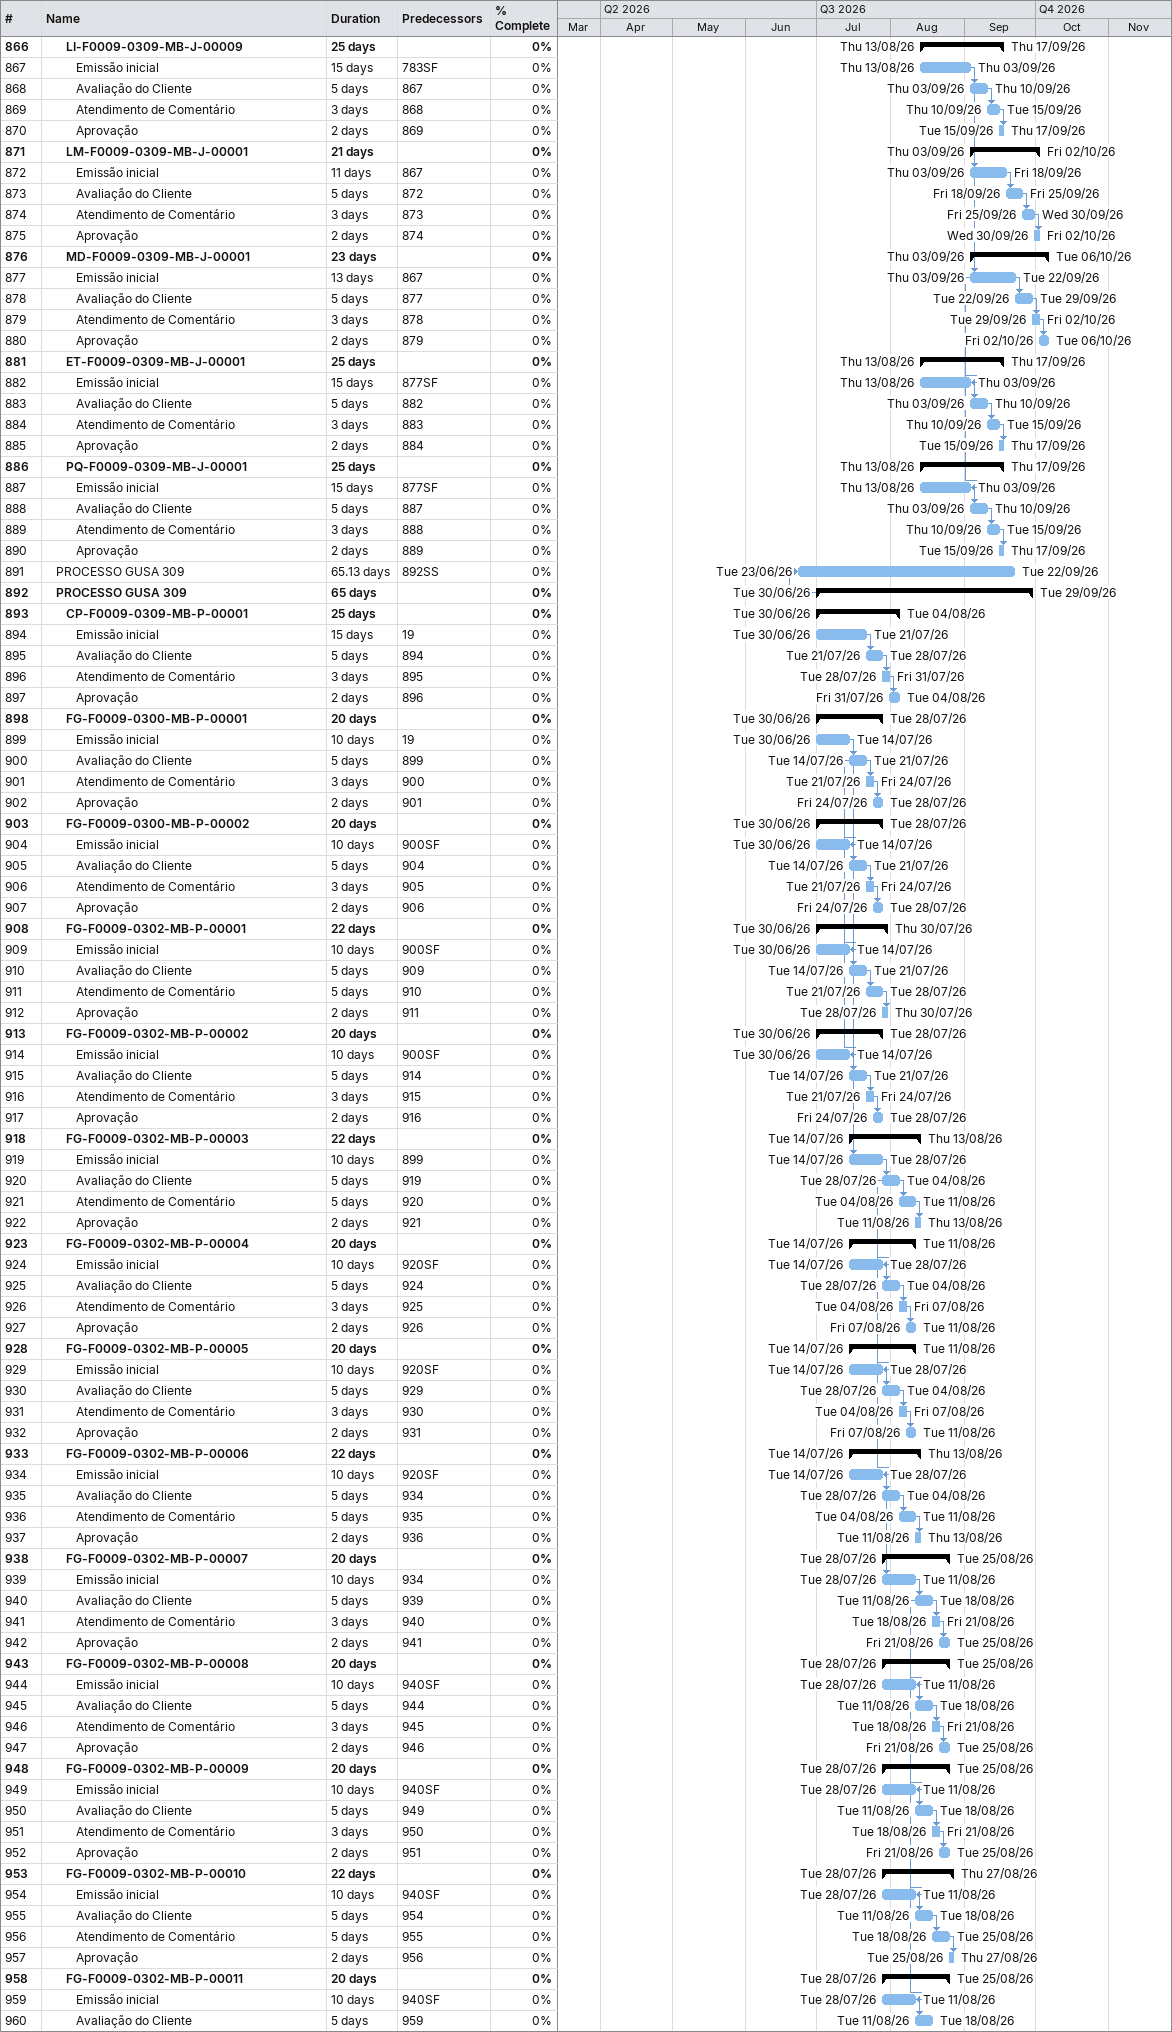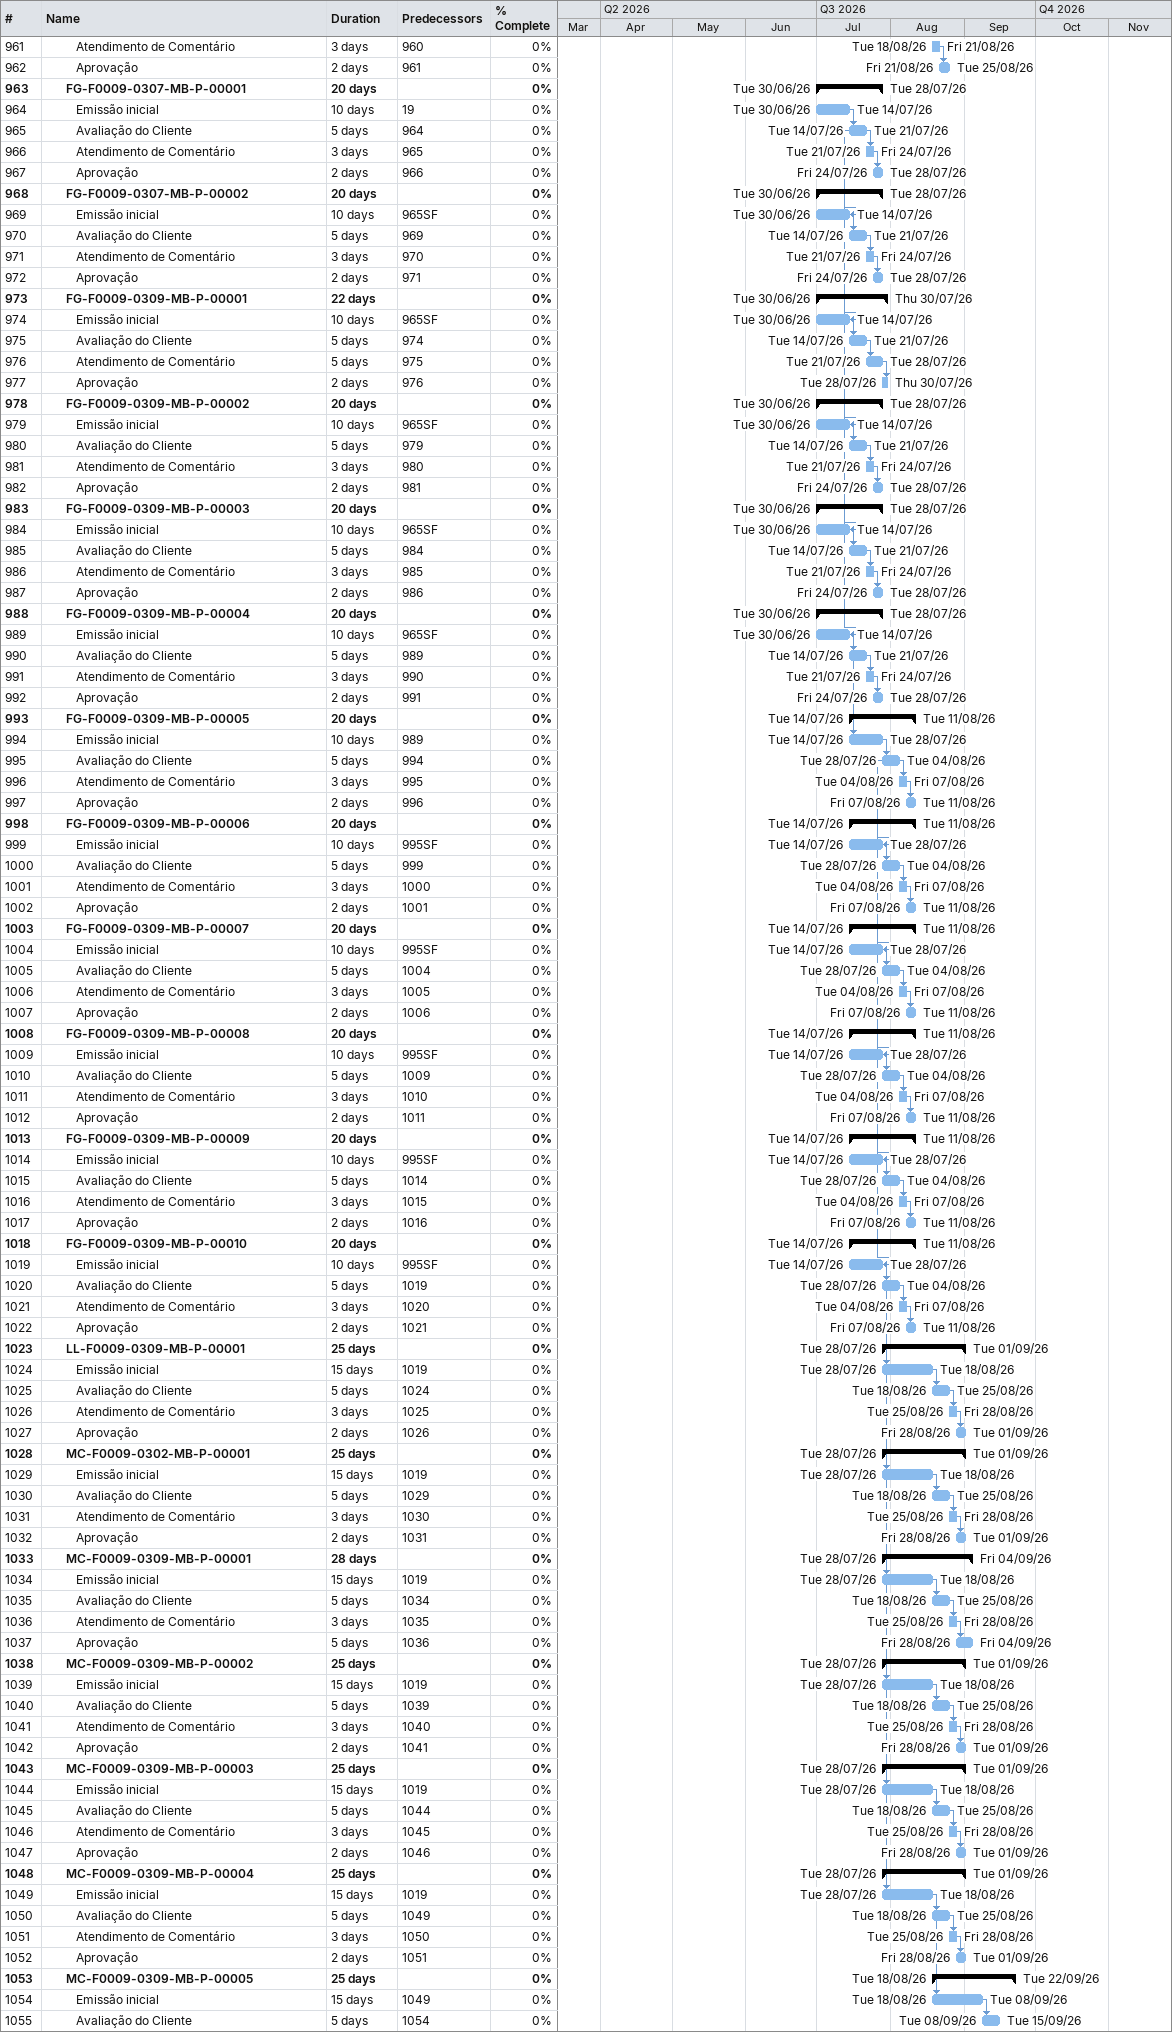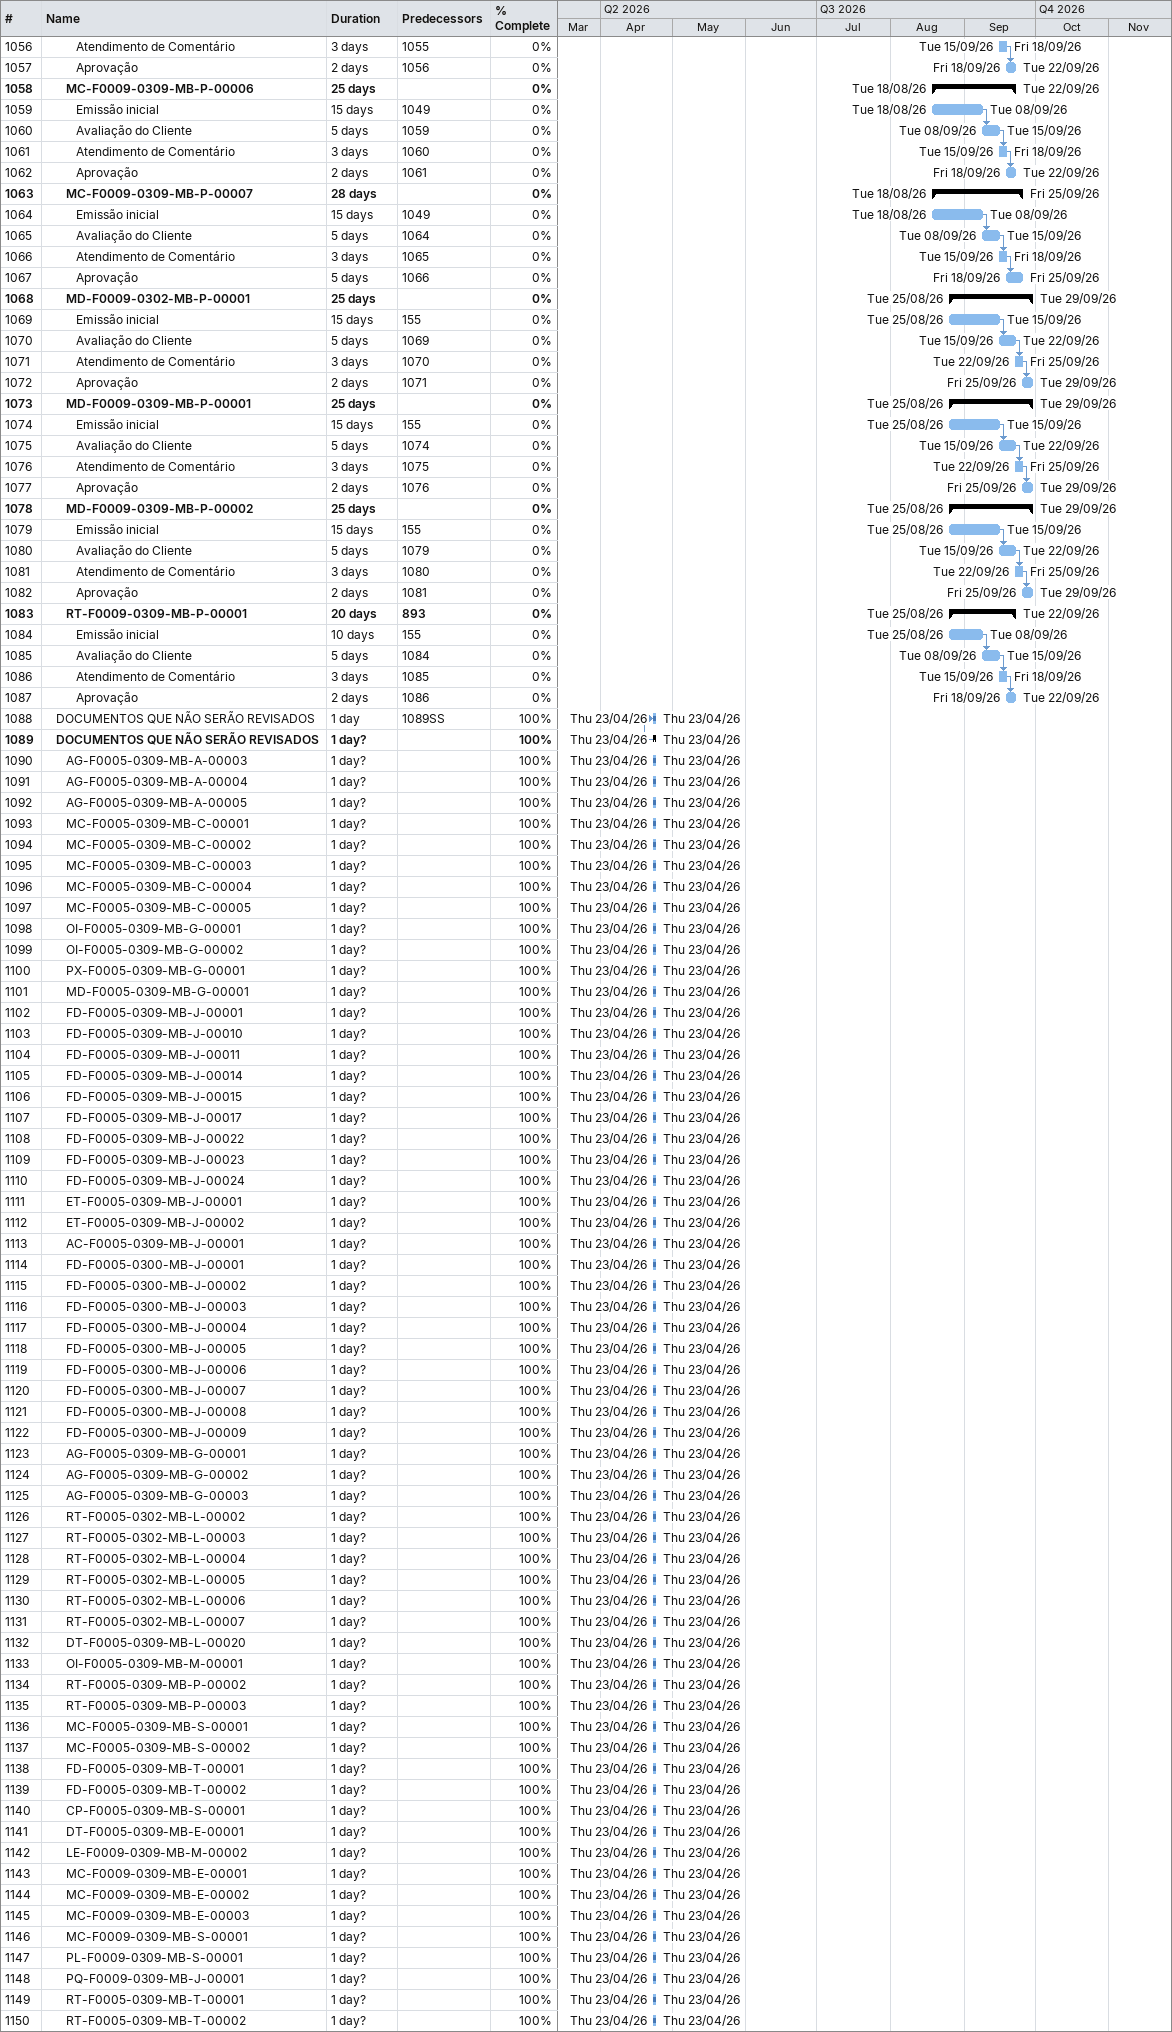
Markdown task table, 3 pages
| ID | Level | Task | Duration | Start | Finish | Predecessors | % complete |
|---|---|---|---|---|---|---|---|
| 866 | 3 | **LI-F0009-0309-MB-J-00009** | 25d | 2026-08-13 | 2026-09-17 |  | 0 |
| 867 | 4 | Emissão inicial | 15d | 2026-08-13 | 2026-09-03 | 783SF | 0 |
| 868 | 4 | Avaliação do Cliente | 5d | 2026-09-03 | 2026-09-10 | 867 | 0 |
| 869 | 4 | Atendimento de Comentário | 3d | 2026-09-10 | 2026-09-15 | 868 | 0 |
| 870 | 4 | Aprovação | 2d | 2026-09-15 | 2026-09-17 | 869 | 0 |
| 871 | 3 | **LM-F0009-0309-MB-J-00001** | 21d | 2026-09-03 | 2026-10-02 |  | 0 |
| 872 | 4 | Emissão inicial | 11d | 2026-09-03 | 2026-09-18 | 867 | 0 |
| 873 | 4 | Avaliação do Cliente | 5d | 2026-09-18 | 2026-09-25 | 872 | 0 |
| 874 | 4 | Atendimento de Comentário | 3d | 2026-09-25 | 2026-09-30 | 873 | 0 |
| 875 | 4 | Aprovação | 2d | 2026-09-30 | 2026-10-02 | 874 | 0 |
| 876 | 3 | **MD-F0009-0309-MB-J-00001** | 23d | 2026-09-03 | 2026-10-06 |  | 0 |
| 877 | 4 | Emissão inicial | 13d | 2026-09-03 | 2026-09-22 | 867 | 0 |
| 878 | 4 | Avaliação do Cliente | 5d | 2026-09-22 | 2026-09-29 | 877 | 0 |
| 879 | 4 | Atendimento de Comentário | 3d | 2026-09-29 | 2026-10-02 | 878 | 0 |
| 880 | 4 | Aprovação | 2d | 2026-10-02 | 2026-10-06 | 879 | 0 |
| 881 | 3 | **ET-F0009-0309-MB-J-00001** | 25d | 2026-08-13 | 2026-09-17 |  | 0 |
| 882 | 4 | Emissão inicial | 15d | 2026-08-13 | 2026-09-03 | 877SF | 0 |
| 883 | 4 | Avaliação do Cliente | 5d | 2026-09-03 | 2026-09-10 | 882 | 0 |
| 884 | 4 | Atendimento de Comentário | 3d | 2026-09-10 | 2026-09-15 | 883 | 0 |
| 885 | 4 | Aprovação | 2d | 2026-09-15 | 2026-09-17 | 884 | 0 |
| 886 | 3 | **PQ-F0009-0309-MB-J-00001** | 25d | 2026-08-13 | 2026-09-17 |  | 0 |
| 887 | 4 | Emissão inicial | 15d | 2026-08-13 | 2026-09-03 | 877SF | 0 |
| 888 | 4 | Avaliação do Cliente | 5d | 2026-09-03 | 2026-09-10 | 887 | 0 |
| 889 | 4 | Atendimento de Comentário | 3d | 2026-09-10 | 2026-09-15 | 888 | 0 |
| 890 | 4 | Aprovação | 2d | 2026-09-15 | 2026-09-17 | 889 | 0 |
| 891 | 2 | PROCESSO GUSA 309 | 65.13d | 2026-06-23 | 2026-09-22 | 892SS | 0 |
| 892 | 2 | **PROCESSO GUSA 309** | 65d | 2026-06-30 | 2026-09-29 |  | 0 |
| 893 | 3 | **CP-F0009-0309-MB-P-00001** | 25d | 2026-06-30 | 2026-08-04 |  | 0 |
| 894 | 4 | Emissão inicial | 15d | 2026-06-30 | 2026-07-21 | 19 | 0 |
| 895 | 4 | Avaliação do Cliente | 5d | 2026-07-21 | 2026-07-28 | 894 | 0 |
| 896 | 4 | Atendimento de Comentário | 3d | 2026-07-28 | 2026-07-31 | 895 | 0 |
| 897 | 4 | Aprovação | 2d | 2026-07-31 | 2026-08-04 | 896 | 0 |
| 898 | 3 | **FG-F0009-0300-MB-P-00001** | 20d | 2026-06-30 | 2026-07-28 |  | 0 |
| 899 | 4 | Emissão inicial | 10d | 2026-06-30 | 2026-07-14 | 19 | 0 |
| 900 | 4 | Avaliação do Cliente | 5d | 2026-07-14 | 2026-07-21 | 899 | 0 |
| 901 | 4 | Atendimento de Comentário | 3d | 2026-07-21 | 2026-07-24 | 900 | 0 |
| 902 | 4 | Aprovação | 2d | 2026-07-24 | 2026-07-28 | 901 | 0 |
| 903 | 3 | **FG-F0009-0300-MB-P-00002** | 20d | 2026-06-30 | 2026-07-28 |  | 0 |
| 904 | 4 | Emissão inicial | 10d | 2026-06-30 | 2026-07-14 | 900SF | 0 |
| 905 | 4 | Avaliação do Cliente | 5d | 2026-07-14 | 2026-07-21 | 904 | 0 |
| 906 | 4 | Atendimento de Comentário | 3d | 2026-07-21 | 2026-07-24 | 905 | 0 |
| 907 | 4 | Aprovação | 2d | 2026-07-24 | 2026-07-28 | 906 | 0 |
| 908 | 3 | **FG-F0009-0302-MB-P-00001** | 22d | 2026-06-30 | 2026-07-30 |  | 0 |
| 909 | 4 | Emissão inicial | 10d | 2026-06-30 | 2026-07-14 | 900SF | 0 |
| 910 | 4 | Avaliação do Cliente | 5d | 2026-07-14 | 2026-07-21 | 909 | 0 |
| 911 | 4 | Atendimento de Comentário | 5d | 2026-07-21 | 2026-07-28 | 910 | 0 |
| 912 | 4 | Aprovação | 2d | 2026-07-28 | 2026-07-30 | 911 | 0 |
| 913 | 3 | **FG-F0009-0302-MB-P-00002** | 20d | 2026-06-30 | 2026-07-28 |  | 0 |
| 914 | 4 | Emissão inicial | 10d | 2026-06-30 | 2026-07-14 | 900SF | 0 |
| 915 | 4 | Avaliação do Cliente | 5d | 2026-07-14 | 2026-07-21 | 914 | 0 |
| 916 | 4 | Atendimento de Comentário | 3d | 2026-07-21 | 2026-07-24 | 915 | 0 |
| 917 | 4 | Aprovação | 2d | 2026-07-24 | 2026-07-28 | 916 | 0 |
| 918 | 3 | **FG-F0009-0302-MB-P-00003** | 22d | 2026-07-14 | 2026-08-13 |  | 0 |
| 919 | 4 | Emissão inicial | 10d | 2026-07-14 | 2026-07-28 | 899 | 0 |
| 920 | 4 | Avaliação do Cliente | 5d | 2026-07-28 | 2026-08-04 | 919 | 0 |
| 921 | 4 | Atendimento de Comentário | 5d | 2026-08-04 | 2026-08-11 | 920 | 0 |
| 922 | 4 | Aprovação | 2d | 2026-08-11 | 2026-08-13 | 921 | 0 |
| 923 | 3 | **FG-F0009-0302-MB-P-00004** | 20d | 2026-07-14 | 2026-08-11 |  | 0 |
| 924 | 4 | Emissão inicial | 10d | 2026-07-14 | 2026-07-28 | 920SF | 0 |
| 925 | 4 | Avaliação do Cliente | 5d | 2026-07-28 | 2026-08-04 | 924 | 0 |
| 926 | 4 | Atendimento de Comentário | 3d | 2026-08-04 | 2026-08-07 | 925 | 0 |
| 927 | 4 | Aprovação | 2d | 2026-08-07 | 2026-08-11 | 926 | 0 |
| 928 | 3 | **FG-F0009-0302-MB-P-00005** | 20d | 2026-07-14 | 2026-08-11 |  | 0 |
| 929 | 4 | Emissão inicial | 10d | 2026-07-14 | 2026-07-28 | 920SF | 0 |
| 930 | 4 | Avaliação do Cliente | 5d | 2026-07-28 | 2026-08-04 | 929 | 0 |
| 931 | 4 | Atendimento de Comentário | 3d | 2026-08-04 | 2026-08-07 | 930 | 0 |
| 932 | 4 | Aprovação | 2d | 2026-08-07 | 2026-08-11 | 931 | 0 |
| 933 | 3 | **FG-F0009-0302-MB-P-00006** | 22d | 2026-07-14 | 2026-08-13 |  | 0 |
| 934 | 4 | Emissão inicial | 10d | 2026-07-14 | 2026-07-28 | 920SF | 0 |
| 935 | 4 | Avaliação do Cliente | 5d | 2026-07-28 | 2026-08-04 | 934 | 0 |
| 936 | 4 | Atendimento de Comentário | 5d | 2026-08-04 | 2026-08-11 | 935 | 0 |
| 937 | 4 | Aprovação | 2d | 2026-08-11 | 2026-08-13 | 936 | 0 |
| 938 | 3 | **FG-F0009-0302-MB-P-00007** | 20d | 2026-07-28 | 2026-08-25 |  | 0 |
| 939 | 4 | Emissão inicial | 10d | 2026-07-28 | 2026-08-11 | 934 | 0 |
| 940 | 4 | Avaliação do Cliente | 5d | 2026-08-11 | 2026-08-18 | 939 | 0 |
| 941 | 4 | Atendimento de Comentário | 3d | 2026-08-18 | 2026-08-21 | 940 | 0 |
| 942 | 4 | Aprovação | 2d | 2026-08-21 | 2026-08-25 | 941 | 0 |
| 943 | 3 | **FG-F0009-0302-MB-P-00008** | 20d | 2026-07-28 | 2026-08-25 |  | 0 |
| 944 | 4 | Emissão inicial | 10d | 2026-07-28 | 2026-08-11 | 940SF | 0 |
| 945 | 4 | Avaliação do Cliente | 5d | 2026-08-11 | 2026-08-18 | 944 | 0 |
| 946 | 4 | Atendimento de Comentário | 3d | 2026-08-18 | 2026-08-21 | 945 | 0 |
| 947 | 4 | Aprovação | 2d | 2026-08-21 | 2026-08-25 | 946 | 0 |
| 948 | 3 | **FG-F0009-0302-MB-P-00009** | 20d | 2026-07-28 | 2026-08-25 |  | 0 |
| 949 | 4 | Emissão inicial | 10d | 2026-07-28 | 2026-08-11 | 940SF | 0 |
| 950 | 4 | Avaliação do Cliente | 5d | 2026-08-11 | 2026-08-18 | 949 | 0 |
| 951 | 4 | Atendimento de Comentário | 3d | 2026-08-18 | 2026-08-21 | 950 | 0 |
| 952 | 4 | Aprovação | 2d | 2026-08-21 | 2026-08-25 | 951 | 0 |
| 953 | 3 | **FG-F0009-0302-MB-P-00010** | 22d | 2026-07-28 | 2026-08-27 |  | 0 |
| 954 | 4 | Emissão inicial | 10d | 2026-07-28 | 2026-08-11 | 940SF | 0 |
| 955 | 4 | Avaliação do Cliente | 5d | 2026-08-11 | 2026-08-18 | 954 | 0 |
| 956 | 4 | Atendimento de Comentário | 5d | 2026-08-18 | 2026-08-25 | 955 | 0 |
| 957 | 4 | Aprovação | 2d | 2026-08-25 | 2026-08-27 | 956 | 0 |
| 958 | 3 | **FG-F0009-0302-MB-P-00011** | 20d | 2026-07-28 | 2026-08-25 |  | 0 |
| 959 | 4 | Emissão inicial | 10d | 2026-07-28 | 2026-08-11 | 940SF | 0 |
| 960 | 4 | Avaliação do Cliente | 5d | 2026-08-11 | 2026-08-18 | 959 | 0 |
| 961 | 4 | Atendimento de Comentário | 3d | 2026-08-18 | 2026-08-21 | 960 | 0 |
| 962 | 4 | Aprovação | 2d | 2026-08-21 | 2026-08-25 | 961 | 0 |
| 963 | 3 | **FG-F0009-0307-MB-P-00001** | 20d | 2026-06-30 | 2026-07-28 |  | 0 |
| 964 | 4 | Emissão inicial | 10d | 2026-06-30 | 2026-07-14 | 19 | 0 |
| 965 | 4 | Avaliação do Cliente | 5d | 2026-07-14 | 2026-07-21 | 964 | 0 |
| 966 | 4 | Atendimento de Comentário | 3d | 2026-07-21 | 2026-07-24 | 965 | 0 |
| 967 | 4 | Aprovação | 2d | 2026-07-24 | 2026-07-28 | 966 | 0 |
| 968 | 3 | **FG-F0009-0307-MB-P-00002** | 20d | 2026-06-30 | 2026-07-28 |  | 0 |
| 969 | 4 | Emissão inicial | 10d | 2026-06-30 | 2026-07-14 | 965SF | 0 |
| 970 | 4 | Avaliação do Cliente | 5d | 2026-07-14 | 2026-07-21 | 969 | 0 |
| 971 | 4 | Atendimento de Comentário | 3d | 2026-07-21 | 2026-07-24 | 970 | 0 |
| 972 | 4 | Aprovação | 2d | 2026-07-24 | 2026-07-28 | 971 | 0 |
| 973 | 3 | **FG-F0009-0309-MB-P-00001** | 22d | 2026-06-30 | 2026-07-30 |  | 0 |
| 974 | 4 | Emissão inicial | 10d | 2026-06-30 | 2026-07-14 | 965SF | 0 |
| 975 | 4 | Avaliação do Cliente | 5d | 2026-07-14 | 2026-07-21 | 974 | 0 |
| 976 | 4 | Atendimento de Comentário | 5d | 2026-07-21 | 2026-07-28 | 975 | 0 |
| 977 | 4 | Aprovação | 2d | 2026-07-28 | 2026-07-30 | 976 | 0 |
| 978 | 3 | **FG-F0009-0309-MB-P-00002** | 20d | 2026-06-30 | 2026-07-28 |  | 0 |
| 979 | 4 | Emissão inicial | 10d | 2026-06-30 | 2026-07-14 | 965SF | 0 |
| 980 | 4 | Avaliação do Cliente | 5d | 2026-07-14 | 2026-07-21 | 979 | 0 |
| 981 | 4 | Atendimento de Comentário | 3d | 2026-07-21 | 2026-07-24 | 980 | 0 |
| 982 | 4 | Aprovação | 2d | 2026-07-24 | 2026-07-28 | 981 | 0 |
| 983 | 3 | **FG-F0009-0309-MB-P-00003** | 20d | 2026-06-30 | 2026-07-28 |  | 0 |
| 984 | 4 | Emissão inicial | 10d | 2026-06-30 | 2026-07-14 | 965SF | 0 |
| 985 | 4 | Avaliação do Cliente | 5d | 2026-07-14 | 2026-07-21 | 984 | 0 |
| 986 | 4 | Atendimento de Comentário | 3d | 2026-07-21 | 2026-07-24 | 985 | 0 |
| 987 | 4 | Aprovação | 2d | 2026-07-24 | 2026-07-28 | 986 | 0 |
| 988 | 3 | **FG-F0009-0309-MB-P-00004** | 20d | 2026-06-30 | 2026-07-28 |  | 0 |
| 989 | 4 | Emissão inicial | 10d | 2026-06-30 | 2026-07-14 | 965SF | 0 |
| 990 | 4 | Avaliação do Cliente | 5d | 2026-07-14 | 2026-07-21 | 989 | 0 |
| 991 | 4 | Atendimento de Comentário | 3d | 2026-07-21 | 2026-07-24 | 990 | 0 |
| 992 | 4 | Aprovação | 2d | 2026-07-24 | 2026-07-28 | 991 | 0 |
| 993 | 3 | **FG-F0009-0309-MB-P-00005** | 20d | 2026-07-14 | 2026-08-11 |  | 0 |
| 994 | 4 | Emissão inicial | 10d | 2026-07-14 | 2026-07-28 | 989 | 0 |
| 995 | 4 | Avaliação do Cliente | 5d | 2026-07-28 | 2026-08-04 | 994 | 0 |
| 996 | 4 | Atendimento de Comentário | 3d | 2026-08-04 | 2026-08-07 | 995 | 0 |
| 997 | 4 | Aprovação | 2d | 2026-08-07 | 2026-08-11 | 996 | 0 |
| 998 | 3 | **FG-F0009-0309-MB-P-00006** | 20d | 2026-07-14 | 2026-08-11 |  | 0 |
| 999 | 4 | Emissão inicial | 10d | 2026-07-14 | 2026-07-28 | 995SF | 0 |
| 1000 | 4 | Avaliação do Cliente | 5d | 2026-07-28 | 2026-08-04 | 999 | 0 |
| 1001 | 4 | Atendimento de Comentário | 3d | 2026-08-04 | 2026-08-07 | 1000 | 0 |
| 1002 | 4 | Aprovação | 2d | 2026-08-07 | 2026-08-11 | 1001 | 0 |
| 1003 | 3 | **FG-F0009-0309-MB-P-00007** | 20d | 2026-07-14 | 2026-08-11 |  | 0 |
| 1004 | 4 | Emissão inicial | 10d | 2026-07-14 | 2026-07-28 | 995SF | 0 |
| 1005 | 4 | Avaliação do Cliente | 5d | 2026-07-28 | 2026-08-04 | 1004 | 0 |
| 1006 | 4 | Atendimento de Comentário | 3d | 2026-08-04 | 2026-08-07 | 1005 | 0 |
| 1007 | 4 | Aprovação | 2d | 2026-08-07 | 2026-08-11 | 1006 | 0 |
| 1008 | 3 | **FG-F0009-0309-MB-P-00008** | 20d | 2026-07-14 | 2026-08-11 |  | 0 |
| 1009 | 4 | Emissão inicial | 10d | 2026-07-14 | 2026-07-28 | 995SF | 0 |
| 1010 | 4 | Avaliação do Cliente | 5d | 2026-07-28 | 2026-08-04 | 1009 | 0 |
| 1011 | 4 | Atendimento de Comentário | 3d | 2026-08-04 | 2026-08-07 | 1010 | 0 |
| 1012 | 4 | Aprovação | 2d | 2026-08-07 | 2026-08-11 | 1011 | 0 |
| 1013 | 3 | **FG-F0009-0309-MB-P-00009** | 20d | 2026-07-14 | 2026-08-11 |  | 0 |
| 1014 | 4 | Emissão inicial | 10d | 2026-07-14 | 2026-07-28 | 995SF | 0 |
| 1015 | 4 | Avaliação do Cliente | 5d | 2026-07-28 | 2026-08-04 | 1014 | 0 |
| 1016 | 4 | Atendimento de Comentário | 3d | 2026-08-04 | 2026-08-07 | 1015 | 0 |
| 1017 | 4 | Aprovação | 2d | 2026-08-07 | 2026-08-11 | 1016 | 0 |
| 1018 | 3 | **FG-F0009-0309-MB-P-00010** | 20d | 2026-07-14 | 2026-08-11 |  | 0 |
| 1019 | 4 | Emissão inicial | 10d | 2026-07-14 | 2026-07-28 | 995SF | 0 |
| 1020 | 4 | Avaliação do Cliente | 5d | 2026-07-28 | 2026-08-04 | 1019 | 0 |
| 1021 | 4 | Atendimento de Comentário | 3d | 2026-08-04 | 2026-08-07 | 1020 | 0 |
| 1022 | 4 | Aprovação | 2d | 2026-08-07 | 2026-08-11 | 1021 | 0 |
| 1023 | 3 | **LL-F0009-0309-MB-P-00001** | 25d | 2026-07-28 | 2026-09-01 |  | 0 |
| 1024 | 4 | Emissão inicial | 15d | 2026-07-28 | 2026-08-18 | 1019 | 0 |
| 1025 | 4 | Avaliação do Cliente | 5d | 2026-08-18 | 2026-08-25 | 1024 | 0 |
| 1026 | 4 | Atendimento de Comentário | 3d | 2026-08-25 | 2026-08-28 | 1025 | 0 |
| 1027 | 4 | Aprovação | 2d | 2026-08-28 | 2026-09-01 | 1026 | 0 |
| 1028 | 3 | **MC-F0009-0302-MB-P-00001** | 25d | 2026-07-28 | 2026-09-01 |  | 0 |
| 1029 | 4 | Emissão inicial | 15d | 2026-07-28 | 2026-08-18 | 1019 | 0 |
| 1030 | 4 | Avaliação do Cliente | 5d | 2026-08-18 | 2026-08-25 | 1029 | 0 |
| 1031 | 4 | Atendimento de Comentário | 3d | 2026-08-25 | 2026-08-28 | 1030 | 0 |
| 1032 | 4 | Aprovação | 2d | 2026-08-28 | 2026-09-01 | 1031 | 0 |
| 1033 | 3 | **MC-F0009-0309-MB-P-00001** | 28d | 2026-07-28 | 2026-09-04 |  | 0 |
| 1034 | 4 | Emissão inicial | 15d | 2026-07-28 | 2026-08-18 | 1019 | 0 |
| 1035 | 4 | Avaliação do Cliente | 5d | 2026-08-18 | 2026-08-25 | 1034 | 0 |
| 1036 | 4 | Atendimento de Comentário | 3d | 2026-08-25 | 2026-08-28 | 1035 | 0 |
| 1037 | 4 | Aprovação | 5d | 2026-08-28 | 2026-09-04 | 1036 | 0 |
| 1038 | 3 | **MC-F0009-0309-MB-P-00002** | 25d | 2026-07-28 | 2026-09-01 |  | 0 |
| 1039 | 4 | Emissão inicial | 15d | 2026-07-28 | 2026-08-18 | 1019 | 0 |
| 1040 | 4 | Avaliação do Cliente | 5d | 2026-08-18 | 2026-08-25 | 1039 | 0 |
| 1041 | 4 | Atendimento de Comentário | 3d | 2026-08-25 | 2026-08-28 | 1040 | 0 |
| 1042 | 4 | Aprovação | 2d | 2026-08-28 | 2026-09-01 | 1041 | 0 |
| 1043 | 3 | **MC-F0009-0309-MB-P-00003** | 25d | 2026-07-28 | 2026-09-01 |  | 0 |
| 1044 | 4 | Emissão inicial | 15d | 2026-07-28 | 2026-08-18 | 1019 | 0 |
| 1045 | 4 | Avaliação do Cliente | 5d | 2026-08-18 | 2026-08-25 | 1044 | 0 |
| 1046 | 4 | Atendimento de Comentário | 3d | 2026-08-25 | 2026-08-28 | 1045 | 0 |
| 1047 | 4 | Aprovação | 2d | 2026-08-28 | 2026-09-01 | 1046 | 0 |
| 1048 | 3 | **MC-F0009-0309-MB-P-00004** | 25d | 2026-07-28 | 2026-09-01 |  | 0 |
| 1049 | 4 | Emissão inicial | 15d | 2026-07-28 | 2026-08-18 | 1019 | 0 |
| 1050 | 4 | Avaliação do Cliente | 5d | 2026-08-18 | 2026-08-25 | 1049 | 0 |
| 1051 | 4 | Atendimento de Comentário | 3d | 2026-08-25 | 2026-08-28 | 1050 | 0 |
| 1052 | 4 | Aprovação | 2d | 2026-08-28 | 2026-09-01 | 1051 | 0 |
| 1053 | 3 | **MC-F0009-0309-MB-P-00005** | 25d | 2026-08-18 | 2026-09-22 |  | 0 |
| 1054 | 4 | Emissão inicial | 15d | 2026-08-18 | 2026-09-08 | 1049 | 0 |
| 1055 | 4 | Avaliação do Cliente | 5d | 2026-09-08 | 2026-09-15 | 1054 | 0 |
| 1056 | 4 | Atendimento de Comentário | 3d | 2026-09-15 | 2026-09-18 | 1055 | 0 |
| 1057 | 4 | Aprovação | 2d | 2026-09-18 | 2026-09-22 | 1056 | 0 |
| 1058 | 3 | **MC-F0009-0309-MB-P-00006** | 25d | 2026-08-18 | 2026-09-22 |  | 0 |
| 1059 | 4 | Emissão inicial | 15d | 2026-08-18 | 2026-09-08 | 1049 | 0 |
| 1060 | 4 | Avaliação do Cliente | 5d | 2026-09-08 | 2026-09-15 | 1059 | 0 |
| 1061 | 4 | Atendimento de Comentário | 3d | 2026-09-15 | 2026-09-18 | 1060 | 0 |
| 1062 | 4 | Aprovação | 2d | 2026-09-18 | 2026-09-22 | 1061 | 0 |
| 1063 | 3 | **MC-F0009-0309-MB-P-00007** | 28d | 2026-08-18 | 2026-09-25 |  | 0 |
| 1064 | 4 | Emissão inicial | 15d | 2026-08-18 | 2026-09-08 | 1049 | 0 |
| 1065 | 4 | Avaliação do Cliente | 5d | 2026-09-08 | 2026-09-15 | 1064 | 0 |
| 1066 | 4 | Atendimento de Comentário | 3d | 2026-09-15 | 2026-09-18 | 1065 | 0 |
| 1067 | 4 | Aprovação | 5d | 2026-09-18 | 2026-09-25 | 1066 | 0 |
| 1068 | 3 | **MD-F0009-0302-MB-P-00001** | 25d | 2026-08-25 | 2026-09-29 |  | 0 |
| 1069 | 4 | Emissão inicial | 15d | 2026-08-25 | 2026-09-15 | 155 | 0 |
| 1070 | 4 | Avaliação do Cliente | 5d | 2026-09-15 | 2026-09-22 | 1069 | 0 |
| 1071 | 4 | Atendimento de Comentário | 3d | 2026-09-22 | 2026-09-25 | 1070 | 0 |
| 1072 | 4 | Aprovação | 2d | 2026-09-25 | 2026-09-29 | 1071 | 0 |
| 1073 | 3 | **MD-F0009-0309-MB-P-00001** | 25d | 2026-08-25 | 2026-09-29 |  | 0 |
| 1074 | 4 | Emissão inicial | 15d | 2026-08-25 | 2026-09-15 | 155 | 0 |
| 1075 | 4 | Avaliação do Cliente | 5d | 2026-09-15 | 2026-09-22 | 1074 | 0 |
| 1076 | 4 | Atendimento de Comentário | 3d | 2026-09-22 | 2026-09-25 | 1075 | 0 |
| 1077 | 4 | Aprovação | 2d | 2026-09-25 | 2026-09-29 | 1076 | 0 |
| 1078 | 3 | **MD-F0009-0309-MB-P-00002** | 25d | 2026-08-25 | 2026-09-29 |  | 0 |
| 1079 | 4 | Emissão inicial | 15d | 2026-08-25 | 2026-09-15 | 155 | 0 |
| 1080 | 4 | Avaliação do Cliente | 5d | 2026-09-15 | 2026-09-22 | 1079 | 0 |
| 1081 | 4 | Atendimento de Comentário | 3d | 2026-09-22 | 2026-09-25 | 1080 | 0 |
| 1082 | 4 | Aprovação | 2d | 2026-09-25 | 2026-09-29 | 1081 | 0 |
| 1083 | 3 | **RT-F0009-0309-MB-P-00001** | 20d | 2026-08-25 | 2026-09-22 | 893 | 0 |
| 1084 | 4 | Emissão inicial | 10d | 2026-08-25 | 2026-09-08 | 155 | 0 |
| 1085 | 4 | Avaliação do Cliente | 5d | 2026-09-08 | 2026-09-15 | 1084 | 0 |
| 1086 | 4 | Atendimento de Comentário | 3d | 2026-09-15 | 2026-09-18 | 1085 | 0 |
| 1087 | 4 | Aprovação | 2d | 2026-09-18 | 2026-09-22 | 1086 | 0 |
| 1088 | 2 | DOCUMENTOS QUE NÃO SERÃO REVISADOS | 1d | 2026-04-23 | 2026-04-23 | 1089SS | 100 |
| 1089 | 2 | **DOCUMENTOS QUE NÃO SERÃO REVISADOS** | 1d? | 2026-04-23 | 2026-04-23 |  | 100 |
| 1090 | 3 | AG-F0005-0309-MB-A-00003 | 1d? | 2026-04-23 | 2026-04-23 |  | 100 |
| 1091 | 3 | AG-F0005-0309-MB-A-00004 | 1d? | 2026-04-23 | 2026-04-23 |  | 100 |
| 1092 | 3 | AG-F0005-0309-MB-A-00005 | 1d? | 2026-04-23 | 2026-04-23 |  | 100 |
| 1093 | 3 | MC-F0005-0309-MB-C-00001 | 1d? | 2026-04-23 | 2026-04-23 |  | 100 |
| 1094 | 3 | MC-F0005-0309-MB-C-00002 | 1d? | 2026-04-23 | 2026-04-23 |  | 100 |
| 1095 | 3 | MC-F0005-0309-MB-C-00003 | 1d? | 2026-04-23 | 2026-04-23 |  | 100 |
| 1096 | 3 | MC-F0005-0309-MB-C-00004 | 1d? | 2026-04-23 | 2026-04-23 |  | 100 |
| 1097 | 3 | MC-F0005-0309-MB-C-00005 | 1d? | 2026-04-23 | 2026-04-23 |  | 100 |
| 1098 | 3 | OI-F0005-0309-MB-G-00001 | 1d? | 2026-04-23 | 2026-04-23 |  | 100 |
| 1099 | 3 | OI-F0005-0309-MB-G-00002 | 1d? | 2026-04-23 | 2026-04-23 |  | 100 |
| 1100 | 3 | PX-F0005-0309-MB-G-00001 | 1d? | 2026-04-23 | 2026-04-23 |  | 100 |
| 1101 | 3 | MD-F0005-0309-MB-G-00001 | 1d? | 2026-04-23 | 2026-04-23 |  | 100 |
| 1102 | 3 | FD-F0005-0309-MB-J-00001 | 1d? | 2026-04-23 | 2026-04-23 |  | 100 |
| 1103 | 3 | FD-F0005-0309-MB-J-00010 | 1d? | 2026-04-23 | 2026-04-23 |  | 100 |
| 1104 | 3 | FD-F0005-0309-MB-J-00011 | 1d? | 2026-04-23 | 2026-04-23 |  | 100 |
| 1105 | 3 | FD-F0005-0309-MB-J-00014 | 1d? | 2026-04-23 | 2026-04-23 |  | 100 |
| 1106 | 3 | FD-F0005-0309-MB-J-00015 | 1d? | 2026-04-23 | 2026-04-23 |  | 100 |
| 1107 | 3 | FD-F0005-0309-MB-J-00017 | 1d? | 2026-04-23 | 2026-04-23 |  | 100 |
| 1108 | 3 | FD-F0005-0309-MB-J-00022 | 1d? | 2026-04-23 | 2026-04-23 |  | 100 |
| 1109 | 3 | FD-F0005-0309-MB-J-00023 | 1d? | 2026-04-23 | 2026-04-23 |  | 100 |
| 1110 | 3 | FD-F0005-0309-MB-J-00024 | 1d? | 2026-04-23 | 2026-04-23 |  | 100 |
| 1111 | 3 | ET-F0005-0309-MB-J-00001 | 1d? | 2026-04-23 | 2026-04-23 |  | 100 |
| 1112 | 3 | ET-F0005-0309-MB-J-00002 | 1d? | 2026-04-23 | 2026-04-23 |  | 100 |
| 1113 | 3 | AC-F0005-0309-MB-J-00001 | 1d? | 2026-04-23 | 2026-04-23 |  | 100 |
| 1114 | 3 | FD-F0005-0300-MB-J-00001 | 1d? | 2026-04-23 | 2026-04-23 |  | 100 |
| 1115 | 3 | FD-F0005-0300-MB-J-00002 | 1d? | 2026-04-23 | 2026-04-23 |  | 100 |
| 1116 | 3 | FD-F0005-0300-MB-J-00003 | 1d? | 2026-04-23 | 2026-04-23 |  | 100 |
| 1117 | 3 | FD-F0005-0300-MB-J-00004 | 1d? | 2026-04-23 | 2026-04-23 |  | 100 |
| 1118 | 3 | FD-F0005-0300-MB-J-00005 | 1d? | 2026-04-23 | 2026-04-23 |  | 100 |
| 1119 | 3 | FD-F0005-0300-MB-J-00006 | 1d? | 2026-04-23 | 2026-04-23 |  | 100 |
| 1120 | 3 | FD-F0005-0300-MB-J-00007 | 1d? | 2026-04-23 | 2026-04-23 |  | 100 |
| 1121 | 3 | FD-F0005-0300-MB-J-00008 | 1d? | 2026-04-23 | 2026-04-23 |  | 100 |
| 1122 | 3 | FD-F0005-0300-MB-J-00009 | 1d? | 2026-04-23 | 2026-04-23 |  | 100 |
| 1123 | 3 | AG-F0005-0309-MB-G-00001 | 1d? | 2026-04-23 | 2026-04-23 |  | 100 |
| 1124 | 3 | AG-F0005-0309-MB-G-00002 | 1d? | 2026-04-23 | 2026-04-23 |  | 100 |
| 1125 | 3 | AG-F0005-0309-MB-G-00003 | 1d? | 2026-04-23 | 2026-04-23 |  | 100 |
| 1126 | 3 | RT-F0005-0302-MB-L-00002 | 1d? | 2026-04-23 | 2026-04-23 |  | 100 |
| 1127 | 3 | RT-F0005-0302-MB-L-00003 | 1d? | 2026-04-23 | 2026-04-23 |  | 100 |
| 1128 | 3 | RT-F0005-0302-MB-L-00004 | 1d? | 2026-04-23 | 2026-04-23 |  | 100 |
| 1129 | 3 | RT-F0005-0302-MB-L-00005 | 1d? | 2026-04-23 | 2026-04-23 |  | 100 |
| 1130 | 3 | RT-F0005-0302-MB-L-00006 | 1d? | 2026-04-23 | 2026-04-23 |  | 100 |
| 1131 | 3 | RT-F0005-0302-MB-L-00007 | 1d? | 2026-04-23 | 2026-04-23 |  | 100 |
| 1132 | 3 | DT-F0005-0309-MB-L-00020 | 1d? | 2026-04-23 | 2026-04-23 |  | 100 |
| 1133 | 3 | OI-F0005-0309-MB-M-00001 | 1d? | 2026-04-23 | 2026-04-23 |  | 100 |
| 1134 | 3 | RT-F0005-0309-MB-P-00002 | 1d? | 2026-04-23 | 2026-04-23 |  | 100 |
| 1135 | 3 | RT-F0005-0309-MB-P-00003 | 1d? | 2026-04-23 | 2026-04-23 |  | 100 |
| 1136 | 3 | MC-F0005-0309-MB-S-00001 | 1d? | 2026-04-23 | 2026-04-23 |  | 100 |
| 1137 | 3 | MC-F0005-0309-MB-S-00002 | 1d? | 2026-04-23 | 2026-04-23 |  | 100 |
| 1138 | 3 | FD-F0005-0309-MB-T-00001 | 1d? | 2026-04-23 | 2026-04-23 |  | 100 |
| 1139 | 3 | FD-F0005-0309-MB-T-00002 | 1d? | 2026-04-23 | 2026-04-23 |  | 100 |
| 1140 | 3 | CP-F0005-0309-MB-S-00001 | 1d? | 2026-04-23 | 2026-04-23 |  | 100 |
| 1141 | 3 | DT-F0005-0309-MB-E-00001 | 1d? | 2026-04-23 | 2026-04-23 |  | 100 |
| 1142 | 3 | LE-F0009-0309-MB-M-00002 | 1d? | 2026-04-23 | 2026-04-23 |  | 100 |
| 1143 | 3 | MC-F0009-0309-MB-E-00001 | 1d? | 2026-04-23 | 2026-04-23 |  | 100 |
| 1144 | 3 | MC-F0009-0309-MB-E-00002 | 1d? | 2026-04-23 | 2026-04-23 |  | 100 |
| 1145 | 3 | MC-F0009-0309-MB-E-00003 | 1d? | 2026-04-23 | 2026-04-23 |  | 100 |
| 1146 | 3 | MC-F0009-0309-MB-S-00001 | 1d? | 2026-04-23 | 2026-04-23 |  | 100 |
| 1147 | 3 | PL-F0009-0309-MB-S-00001 | 1d? | 2026-04-23 | 2026-04-23 |  | 100 |
| 1148 | 3 | PQ-F0009-0309-MB-J-00001 | 1d? | 2026-04-23 | 2026-04-23 |  | 100 |
| 1149 | 3 | RT-F0005-0309-MB-T-00001 | 1d? | 2026-04-23 | 2026-04-23 |  | 100 |
| 1150 | 3 | RT-F0005-0309-MB-T-00002 | 1d? | 2026-04-23 | 2026-04-23 |  | 100 |
